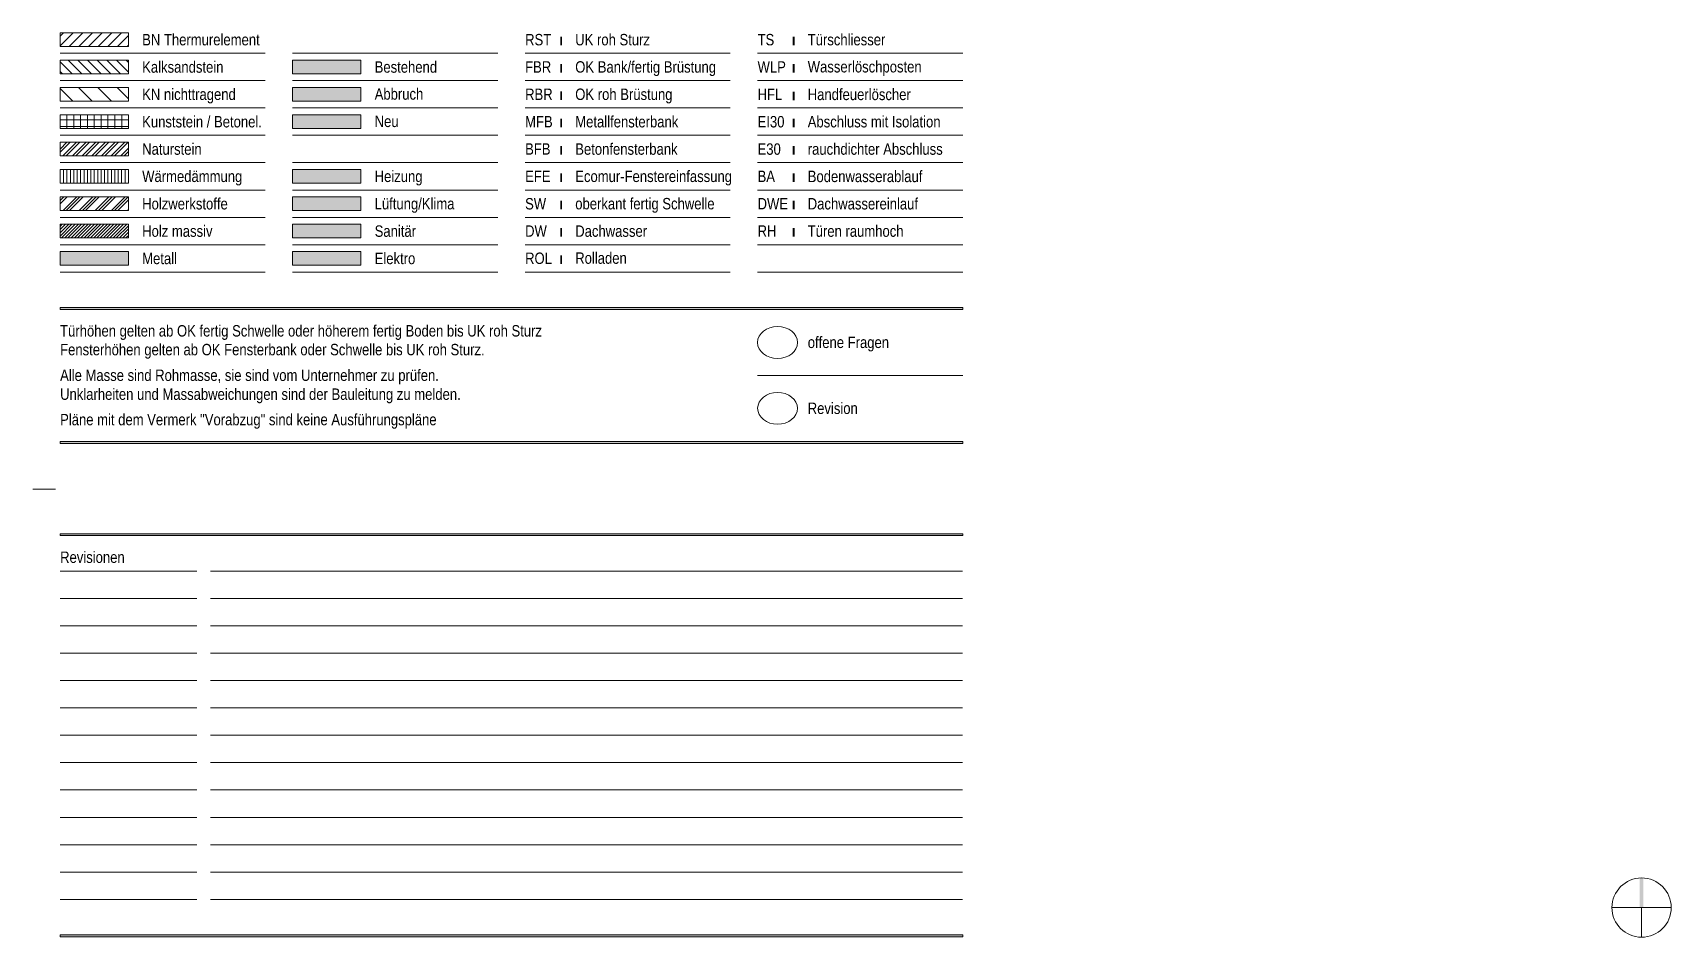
# Model space of a CAD drawing. Header units: metres. Extents: x -163 to 276, y -152 to 153.
# Drawn here: x 275.4037 to 275.7631, y -152.3514 to -152.1529 of the extents above; entities that cross this region are included whole.
import ezdxf

# ---------------------------------------------------------------- set-up
doc = ezdxf.new("R2010")
doc.units = ezdxf.units.M
doc.header["$MEASUREMENT"] = 0
for name, color, linetype in [('800 Plankopf', 7, 'Continuous'), ('P11_Plankopf_Ausführung_AF_4_800 Plankopf', 7, 'Continuous'), ('P11_Plankopf_Ausführung_AF_4_900 Layout Beschriftungen Neu', 7, 'Continuous')]:
    doc.layers.add(name, color=color, linetype=linetype)
doc.styles.add('ERSTELLTER_STIL_1', font='ARIALN.TTF')
doc.styles.add('ERSTELLTER_STIL_2', font='ARIALN.TTF')
doc.linetypes.add('Blase - eng', pattern='A,0,[2,5773_101 Erdgeschoss1.Shx,S=7.97433e-05,R=0,X=-1.28657e-06,Y=0.000244913],-0.01,0', length=0.01)

msp = doc.modelspace()

# ---------------------------------------------------------------- hatches: boundary and pattern name
at = {"layer": '800 Plankopf', "linetype": 'Continuous', "lineweight": 13}
msp.add_hatch(color=7, dxfattribs=at).paths.add_polyline_path([(275.75617, -152.34485), (275.75697, -152.34485), (275.75697, -152.33835), (275.75617, -152.33835)])
at = {"layer": 'P11_Plankopf_Ausführung_AF_4_800 Plankopf', "linetype": 'Continuous', "lineweight": 0, "true_color": 0x000000}
h = msp.add_hatch(dxfattribs=at)
h.set_pattern_fill('Layout___Backstein_0004', color=18, style=0, pattern_type=2)
h.set_pattern_definition([(45, (275.403651, -152.253022), (-0.00106066, 0.00106066), [])])
h.paths.add_polyline_path([(275.42465, -152.15293), (275.40965, -152.15293), (275.40965, -152.15593), (275.42465, -152.15593)])
h = msp.add_hatch(dxfattribs=at)
h.set_pattern_fill('Layout___Kalksandstein_0004', color=18, style=0, pattern_type=2)
h.set_pattern_definition([(315, (275.403651, -152.253022), (0.00106066, 0.00106066), [])])
h.paths.add_polyline_path([(275.42465, -152.15893), (275.40965, -152.15893), (275.40965, -152.16193), (275.42465, -152.16193)])
for points in [[(275.46065, -152.16193), (275.47565, -152.16193), (275.47565, -152.15893), (275.46065, -152.15893)], [(275.42465, -152.20093), (275.40965, -152.20093), (275.40965, -152.20393), (275.42465, -152.20393)], [(275.40965, -152.21323), (275.40965, -152.21363), (275.60765, -152.21363), (275.60765, -152.21323)], [(275.40965, -152.24262), (275.40965, -152.24302), (275.60765, -152.24302), (275.60765, -152.24262)], [(275.40965, -152.26282), (275.40965, -152.26322), (275.60765, -152.26322), (275.60765, -152.26282)], [(275.40965, -152.35085), (275.40965, -152.35125), (275.60765, -152.35125), (275.60765, -152.35085)]]:
    msp.add_hatch(color=18, dxfattribs=at).paths.add_polyline_path(points)
at = {"layer": 'P11_Plankopf_Ausführung_AF_4_800 Plankopf', "linetype": 'Continuous', "lineweight": 13}
h = msp.add_hatch(dxfattribs=at)
h.set_pattern_fill('Layout___Kalksandstein_0004', color=8, style=0, pattern_type=2)
h.set_pattern_definition([(315, (275.415151, -152.1664338), (0.0021213, 0.0021213), [])])
h.paths.add_polyline_path([(275.42465, -152.16493), (275.40965, -152.16493), (275.40965, -152.16793), (275.42465, -152.16793)])
at = {"layer": 'P11_Plankopf_Ausführung_AF_4_800 Plankopf', "linetype": 'Continuous', "lineweight": 13, "true_color": 0xe6d214}
msp.add_hatch(color=52, dxfattribs=at).paths.add_polyline_path([(275.46065, -152.16793), (275.47565, -152.16793), (275.47565, -152.16493), (275.46065, -152.16493)])
at = {"layer": 'P11_Plankopf_Ausführung_AF_4_800 Plankopf', "linetype": 'Continuous', "lineweight": 0, "true_color": 0x000000}
h = msp.add_hatch(dxfattribs=at)
h.set_pattern_fill('Layout___Kunststein__Bet_16', color=18, style=0, pattern_type=2)
h.set_pattern_definition([(0, (275.403651, -152.253022), (0, 0.0015), []), (90, (275.403651, -152.253022), (-0.0015, 0), [])])
h.paths.add_polyline_path([(275.42465, -152.17093), (275.40965, -152.17093), (275.40965, -152.17393), (275.42465, -152.17393)])
at = {"layer": 'P11_Plankopf_Ausführung_AF_4_800 Plankopf', "linetype": 'Continuous', "lineweight": 13}
msp.add_hatch(color=1, dxfattribs=at).paths.add_polyline_path([(275.46065, -152.17393), (275.47565, -152.17393), (275.47565, -152.17093), (275.46065, -152.17093)])
at = {"layer": 'P11_Plankopf_Ausführung_AF_4_800 Plankopf', "linetype": 'Continuous', "lineweight": 0, "true_color": 0x000000}
h = msp.add_hatch(dxfattribs=at)
h.set_pattern_fill('Layout___Naturstein__all_FB', color=18, style=0, pattern_type=2)
h.set_pattern_definition([(45, (275.403651, -152.253022), (-0.00106066, 0.00106066), []), (45, (275.4032974, -152.2526685), (-0.00106066, 0.00106066), [])])
h.paths.add_polyline_path([(275.42465, -152.17693), (275.40965, -152.17693), (275.40965, -152.17993), (275.42465, -152.17993)])
h = msp.add_hatch(dxfattribs=at)
h.set_pattern_fill('Layout___Dämmstoff__allg_23', color=18, style=0, pattern_type=2)
h.set_pattern_definition([(90, (275.40365094, -152.2530221), (-0.00075, 0), [])])
h.paths.add_polyline_path([(275.42465, -152.18293), (275.40965, -152.18293), (275.40965, -152.18593), (275.42465, -152.18593)])
at = {"layer": 'P11_Plankopf_Ausführung_AF_4_800 Plankopf', "linetype": 'Continuous', "lineweight": 13, "true_color": 0xb30000}
msp.add_hatch(color=12, dxfattribs=at).paths.add_polyline_path([(275.46065, -152.18593), (275.47565, -152.18593), (275.47565, -152.18293), (275.46065, -152.18293)])
at = {"layer": 'P11_Plankopf_Ausführung_AF_4_800 Plankopf', "linetype": 'Continuous', "lineweight": 0, "true_color": 0x000000}
h = msp.add_hatch(dxfattribs=at)
h.set_pattern_fill('Layout___Holzwerkstoff_0004', color=18, style=0, pattern_type=2)
h.set_pattern_definition([(45, (275.403651, -152.253022), (-0.00176777, 0.00176777), []), (45, (275.4032974, -152.2526685), (-0.00176777, 0.00176777), []), (45, (275.4029438, -152.252315), (-0.00176777, 0.00176777), [])])
h.paths.add_polyline_path([(275.42465, -152.18893), (275.40965, -152.18893), (275.40965, -152.19193), (275.42465, -152.19193)])
at = {"layer": 'P11_Plankopf_Ausführung_AF_4_800 Plankopf', "linetype": 'Continuous', "lineweight": 13, "true_color": 0x000088}
msp.add_hatch(color=176, dxfattribs=at).paths.add_polyline_path([(275.46065, -152.19193), (275.47565, -152.19193), (275.47565, -152.18893), (275.46065, -152.18893)])
at = {"layer": 'P11_Plankopf_Ausführung_AF_4_800 Plankopf', "linetype": 'Continuous', "lineweight": 0, "true_color": 0x000000}
h = msp.add_hatch(dxfattribs=at)
h.set_pattern_fill('Layout___Holz__massiv_0004', color=18, style=0, pattern_type=2)
h.set_pattern_definition([(45, (275.40365094, -152.25302207), (-0.0003535534, 0.0003535534), [])])
h.paths.add_polyline_path([(275.42465, -152.19493), (275.40965, -152.19493), (275.40965, -152.19793), (275.42465, -152.19793)])
at = {"layer": 'P11_Plankopf_Ausführung_AF_4_800 Plankopf', "linetype": 'Continuous', "lineweight": 13, "true_color": 0x005b00}
msp.add_hatch(color=98, dxfattribs=at).paths.add_polyline_path([(275.46065, -152.19793), (275.47565, -152.19793), (275.47565, -152.19493), (275.46065, -152.19493)])
at = {"layer": 'P11_Plankopf_Ausführung_AF_4_800 Plankopf', "linetype": 'Continuous', "lineweight": 13, "true_color": 0xa8a800}
msp.add_hatch(color=54, dxfattribs=at).paths.add_polyline_path([(275.46065, -152.20393), (275.47565, -152.20393), (275.47565, -152.20093), (275.46065, -152.20093)])

# ---------------------------------------------------------------- linework, layer by layer
at = {"layer": '800 Plankopf', "color": 7, "linetype": 'Continuous', "lineweight": 13}
for p, q in [((275.76307, -152.34485), (275.75007, -152.34485)), ((275.75657, -152.35135), (275.75657, -152.34485))]:
    msp.add_line(p, q, dxfattribs=at)
msp.add_circle((275.75657, -152.34485), 0.0065, dxfattribs=at)
at = {"layer": 'P11_Plankopf_Ausführung_AF_4_800 Plankopf', "color": 7, "linetype": 'Continuous', "lineweight": 13, "ltscale": 1000}
for p, q in [((275.40965, -152.15743), (275.45465, -152.15743)), ((275.46065, -152.15743), (275.50565, -152.15743)), ((275.51165, -152.15743), (275.55665, -152.15743)), ((275.56265, -152.15743), (275.60765, -152.15743)), ((275.40965, -152.16343), (275.45465, -152.16343)), ((275.46065, -152.16343), (275.50565, -152.16343)), ((275.51165, -152.16343), (275.55665, -152.16343)), ((275.56265, -152.16343), (275.60765, -152.16343)), ((275.40965, -152.16943), (275.45465, -152.16943)), ((275.46065, -152.16943), (275.50565, -152.16943)), ((275.51165, -152.16943), (275.55665, -152.16943)), ((275.56265, -152.16943), (275.60765, -152.16943)), ((275.40965, -152.17543), (275.45465, -152.17543)), ((275.46065, -152.17543), (275.50565, -152.17543)), ((275.51165, -152.17543), (275.55665, -152.17543)), ((275.56265, -152.17543), (275.60765, -152.17543)), ((275.40965, -152.18143), (275.45465, -152.18143)), ((275.46065, -152.18143), (275.50565, -152.18143)), ((275.51165, -152.18143), (275.55665, -152.18143)), ((275.56265, -152.18143), (275.60765, -152.18143)), ((275.40965, -152.18743), (275.45465, -152.18743)), ((275.46065, -152.18743), (275.50565, -152.18743)), ((275.51165, -152.18743), (275.55665, -152.18743)), ((275.56265, -152.18743), (275.60765, -152.18743)), ((275.40965, -152.19343), (275.45465, -152.19343)), ((275.46065, -152.19343), (275.50565, -152.19343)), ((275.51165, -152.19343), (275.55665, -152.19343)), ((275.56265, -152.19343), (275.60765, -152.19343)), ((275.40965, -152.19943), (275.45465, -152.19943)), ((275.46065, -152.19943), (275.50565, -152.19943)), ((275.51165, -152.19943), (275.55665, -152.19943)), ((275.56265, -152.19943), (275.60765, -152.19943)), ((275.40965, -152.20543), (275.45465, -152.20543)), ((275.46065, -152.20543), (275.50565, -152.20543)), ((275.51165, -152.20543), (275.55665, -152.20543)), ((275.56265, -152.20543), (275.60765, -152.20543)), ((275.56265, -152.22812), (275.60765, -152.22812)), ((275.40365, -152.25302), (275.40865, -152.25302)), ((275.40965, -152.27105), (275.43963, -152.27105)), ((275.44263, -152.27105), (275.60763, -152.27105)), ((275.40965, -152.27705), (275.43963, -152.27705)), ((275.44263, -152.27705), (275.60763, -152.27705)), ((275.40965, -152.28305), (275.43963, -152.28305)), ((275.44263, -152.28305), (275.60763, -152.28305)), ((275.40965, -152.28905), (275.43963, -152.28905)), ((275.44263, -152.28905), (275.60763, -152.28905)), ((275.40965, -152.29505), (275.43963, -152.29505)), ((275.44263, -152.29505), (275.60763, -152.29505)), ((275.40965, -152.30105), (275.43963, -152.30105)), ((275.44263, -152.30105), (275.60763, -152.30105)), ((275.40965, -152.30705), (275.43963, -152.30705)), ((275.44263, -152.30705), (275.60763, -152.30705)), ((275.40965, -152.31305), (275.43963, -152.31305)), ((275.44263, -152.31305), (275.60763, -152.31305)), ((275.40965, -152.31905), (275.43963, -152.31905)), ((275.44263, -152.31905), (275.60763, -152.31905)), ((275.40965, -152.32505), (275.43963, -152.32505)), ((275.44263, -152.32505), (275.60763, -152.32505)), ((275.40965, -152.33105), (275.43963, -152.33105)), ((275.44263, -152.33105), (275.60763, -152.33105)), ((275.40965, -152.33705), (275.43963, -152.33705)), ((275.44263, -152.33705), (275.60763, -152.33705)), ((275.40965, -152.34305), (275.43963, -152.34305)), ((275.44263, -152.34305), (275.60763, -152.34305))]:
    msp.add_line(p, q, dxfattribs=at)
at = {"layer": 'P11_Plankopf_Ausführung_AF_4_800 Plankopf', "color": 7, "linetype": 'Continuous', "lineweight": 13, "ltscale": 1000, "flags": 128}
for points in [[(275.42465, -152.15293), (275.40965, -152.15293), (275.40965, -152.15593), (275.42465, -152.15593)], [(275.42465, -152.15893), (275.40965, -152.15893), (275.40965, -152.16193), (275.42465, -152.16193)], [(275.46065, -152.16193), (275.47565, -152.16193), (275.47565, -152.15893), (275.46065, -152.15893)], [(275.46065, -152.16793), (275.47565, -152.16793), (275.47565, -152.16493), (275.46065, -152.16493)], [(275.42465, -152.17093), (275.40965, -152.17093), (275.40965, -152.17393), (275.42465, -152.17393)], [(275.46065, -152.17393), (275.47565, -152.17393), (275.47565, -152.17093), (275.46065, -152.17093)], [(275.42465, -152.17693), (275.40965, -152.17693), (275.40965, -152.17993), (275.42465, -152.17993)], [(275.42465, -152.18293), (275.40965, -152.18293), (275.40965, -152.18593), (275.42465, -152.18593)], [(275.46065, -152.18593), (275.47565, -152.18593), (275.47565, -152.18293), (275.46065, -152.18293)], [(275.42465, -152.18893), (275.40965, -152.18893), (275.40965, -152.19193), (275.42465, -152.19193)], [(275.46065, -152.19193), (275.47565, -152.19193), (275.47565, -152.18893), (275.46065, -152.18893)], [(275.42465, -152.19493), (275.40965, -152.19493), (275.40965, -152.19793), (275.42465, -152.19793)], [(275.46065, -152.19793), (275.47565, -152.19793), (275.47565, -152.19493), (275.46065, -152.19493)], [(275.42465, -152.20093), (275.40965, -152.20093), (275.40965, -152.20393), (275.42465, -152.20393)], [(275.46065, -152.20393), (275.47565, -152.20393), (275.47565, -152.20093), (275.46065, -152.20093)], [(275.40965, -152.21323), (275.40965, -152.21363), (275.60765, -152.21363), (275.60765, -152.21323)], [(275.40965, -152.24262), (275.40965, -152.24302), (275.60765, -152.24302), (275.60765, -152.24262)], [(275.40965, -152.26282), (275.40965, -152.26322), (275.60765, -152.26322), (275.60765, -152.26282)], [(275.40965, -152.35085), (275.40965, -152.35125), (275.60765, -152.35125), (275.60765, -152.35085)]]:
    msp.add_lwpolyline(points, close=True, dxfattribs=at)
at = {"layer": 'P11_Plankopf_Ausführung_AF_4_800 Plankopf', "color": 8, "linetype": 'Continuous', "lineweight": 13, "ltscale": 1000, "flags": 128}
msp.add_lwpolyline([(275.42465, -152.16493), (275.40965, -152.16493), (275.40965, -152.16793), (275.42465, -152.16793)], close=True, dxfattribs=at)
at = {"layer": 'P11_Plankopf_Ausführung_AF_4_900 Layout Beschriftungen Neu', "color": 1, "linetype": 'Continuous', "lineweight": 13, "ltscale": 1000}
msp.add_ellipse((275.56703, -152.22088), major_axis=(0.00438, 0), ratio=0.8, dxfattribs=at)
at = {"layer": 'P11_Plankopf_Ausführung_AF_4_900 Layout Beschriftungen Neu', "color": 1, "linetype": 'Blase - eng', "lineweight": 13, "ltscale": 1000}
msp.add_ellipse((275.56703, -152.23532), major_axis=(0.00437, 0), ratio=0.8, dxfattribs=at)

# ---------------------------------------------------------------- texts
at = {"layer": 'P11_Plankopf_Ausführung_AF_4_800 Plankopf', "color": 7, "linetype": 'Continuous', "lineweight": 13, "char_height": 0.0025}
for s, insert, attachment_point, style in [('\\A1;{\\pql;\\fArial Narrow|b0|i0|c0|p0;\\W1.000000;B\\fArial Narrow|b0|i0|c0|p0;\\W1.000000;N\\fArial Narrow|b0|i0|c0|p0;\\W1.000000; Thermurel\\fArial Narrow|b0|i0|c0|p0;\\W1.000000;ement}', (275.42765, -152.15573), 7, 'ERSTELLTER_STIL_2'), ('\\A1;{\\pql;\\pt0.00749799;\\fArial Narrow|b0|i0|c0|p0;\\W1.000000;RST}', (275.51165, -152.15573), 7, 'ERSTELLTER_STIL_2'), ('\\A1;{\\pql;\\pt0.00749781;\\fArial Narrow|b1|i0|c0|p0;\\W1.000000;ı}', (275.51915, -152.15568), 7, 'ERSTELLTER_STIL_1'), ('\\A1;{\\pql;\\fArial Narrow|b0|i0|c0|p0;\\W1.000000;UK roh Sturz}', (275.52265, -152.15573), 7, 'ERSTELLTER_STIL_2'), ('\\A1;{\\pql;\\pt0.00750237;\\fArial Narrow|b0|i0|c0|p0;\\W1.000000;TS}', (275.56265, -152.15573), 7, 'ERSTELLTER_STIL_2'), ('\\A1;{\\pql;\\pt0.00749781;\\fArial Narrow|b1|i0|c0|p0;\\W1.000000;ı}', (275.57015, -152.15568), 7, 'ERSTELLTER_STIL_1'), ('\\A1;{\\pql;\\fArial Narrow|b0|i0|c0|p0;\\W1.000000;Türschliesser}', (275.57365, -152.15573), 7, 'ERSTELLTER_STIL_2'), ('\\A1;{\\pql;\\fArial Narrow|b0|i0|c0|p0;\\W1.000000;Kalksandstein}', (275.42765, -152.16173), 7, 'ERSTELLTER_STIL_2'), ('\\A1;{\\pql;\\fArial Narrow|b0|i0|c0|p0;\\W1.000000;Bestehend}', (275.47865, -152.16173), 7, 'ERSTELLTER_STIL_2'), ('\\A1;{\\pql;\\pt0.00749799;\\fArial Narrow|b0|i0|c0|p0;\\W1.000000;FBR}', (275.51165, -152.16168), 7, 'ERSTELLTER_STIL_2'), ('\\A1;{\\pql;\\pt0.00749781;\\fArial Narrow|b1|i0|c0|p0;\\W1.000000;ı}', (275.51915, -152.16168), 7, 'ERSTELLTER_STIL_1'), ('\\A1;{\\pql;\\fArial Narrow|b0|i0|c0|p0;\\W1.000000;OK Bank/fertig Brüstung}', (275.52265, -152.16243), 7, 'ERSTELLTER_STIL_2'), ('\\A1;{\\pql;\\pt0.00750237;\\fArial Narrow|b0|i0|c0|p0;\\W1.000000;WLP}', (275.56265, -152.16168), 7, 'ERSTELLTER_STIL_2'), ('\\A1;{\\pql;\\pt0.00749781;\\fArial Narrow|b1|i0|c0|p0;\\W1.000000;ı}', (275.57015, -152.16172), 7, 'ERSTELLTER_STIL_1'), ('\\A1;{\\pql;\\fArial Narrow|b0|i0|c0|p0;\\W1.000000;Wasserlöschposten}', (275.57365, -152.16239), 7, 'ERSTELLTER_STIL_2'), ('\\A1;{\\pql;\\fArial Narrow|b0|i0|c0|p0;\\W1.000000;K\\fArial Narrow|b0|i0|c0|p0;\\W1.000000;N\\fArial Narrow|b0|i0|c0|p0;\\W1.000000; nichttrag\\fArial Narrow|b0|i0|c0|p0;\\W1.000000;end}', (275.42765, -152.16843), 7, 'ERSTELLTER_STIL_2'), ('\\A1;{\\pql;\\fArial Narrow|b0|i0|c0|p0;\\W1.000000;Abbruch}', (275.47865, -152.16765), 7, 'ERSTELLTER_STIL_2'), ('\\A1;{\\pql;\\pt0.00749799;\\fArial Narrow|b0|i0|c0|p0;\\W1.000000;RBR}', (275.51165, -152.16768), 7, 'ERSTELLTER_STIL_2'), ('\\A1;{\\pql;\\pt0.00749781;\\fArial Narrow|b1|i0|c0|p0;\\W1.000000;ı}', (275.51915, -152.16768), 7, 'ERSTELLTER_STIL_1'), ('\\A1;{\\pql;\\fArial Narrow|b0|i0|c0|p0;\\W1.000000;OK roh Brüstung}', (275.52265, -152.16843), 7, 'ERSTELLTER_STIL_2'), ('\\A1;{\\pql;\\pt0.00749689;\\fArial Narrow|b0|i0|c0|p0;\\W1.000000;HFL}', (275.56265, -152.1677), 7, 'ERSTELLTER_STIL_2'), ('\\A1;{\\pql;\\pt0.00749781;\\fArial Narrow|b1|i0|c0|p0;\\W1.000000;ı}', (275.57015, -152.16774), 7, 'ERSTELLTER_STIL_1'), ('\\A1;{\\pql;\\fArial Narrow|b0|i0|c0|p0;\\W1.000000;Handfeuerlöscher}', (275.57365, -152.16774), 7, 'ERSTELLTER_STIL_2'), ('\\A1;{\\pql;\\fArial Narrow|b0|i0|c0|p0;\\W1.000000;Kunststein / Betonel.}', (275.42765, -152.17373), 7, 'ERSTELLTER_STIL_2'), ('\\A1;{\\pql;\\fArial Narrow|b0|i0|c0|p0;\\W1.000000;Neu}', (275.47865, -152.17365), 7, 'ERSTELLTER_STIL_2'), ('\\A1;{\\pql;\\pt0.00749799;\\fArial Narrow|b0|i0|c0|p0;\\W1.000000;MFB}', (275.51165, -152.17368), 7, 'ERSTELLTER_STIL_2'), ('\\A1;{\\pql;\\pt0.00749781;\\fArial Narrow|b1|i0|c0|p0;\\W1.000000;ı}', (275.51915, -152.17368), 7, 'ERSTELLTER_STIL_1'), ('\\A1;{\\pql;\\fArial Narrow|b0|i0|c0|p0;\\W1.000000;Metallfensterbank}', (275.52265, -152.17373), 7, 'ERSTELLTER_STIL_2'), ('\\A1;{\\pql;\\pt0.00749689;\\fArial Narrow|b0|i0|c0|p0;\\W1.000000;EI30}', (275.56265, -152.17373), 7, 'ERSTELLTER_STIL_2'), ('\\A1;{\\pql;\\pt0.00749781;\\fArial Narrow|b1|i0|c0|p0;\\W1.000000;ı}', (275.57015, -152.17368), 7, 'ERSTELLTER_STIL_1'), ('\\A1;{\\pql;\\fArial Narrow|b0|i0|c0|p0;\\W1.000000;Abschluss mit Isolation}', (275.57365, -152.17373), 7, 'ERSTELLTER_STIL_2'), ('\\A1;{\\pql;\\fArial Narrow|b0|i0|c0|p0;\\W1.000000;Naturstein}', (275.42765, -152.17973), 7, 'ERSTELLTER_STIL_2'), ('\\A1;{\\pql;\\pt0.00749799;\\fArial Narrow|b0|i0|c0|p0;\\W1.000000;BFB}', (275.51165, -152.17968), 7, 'ERSTELLTER_STIL_2'), ('\\A1;{\\pql;\\pt0.00749781;\\fArial Narrow|b1|i0|c0|p0;\\W1.000000;ı}', (275.51915, -152.17968), 7, 'ERSTELLTER_STIL_1'), ('\\A1;{\\pql;\\fArial Narrow|b0|i0|c0|p0;\\W1.000000;Betonfensterbank}', (275.52265, -152.17973), 7, 'ERSTELLTER_STIL_2'), ('\\A1;{\\pql;\\pt0.00750237;\\fArial Narrow|b0|i0|c0|p0;\\W1.000000;E30}', (275.56265, -152.17973), 7, 'ERSTELLTER_STIL_2'), ('\\A1;{\\pql;\\pt0.00749781;\\fArial Narrow|b1|i0|c0|p0;\\W1.000000;ı}', (275.57015, -152.17968), 7, 'ERSTELLTER_STIL_1'), ('\\A1;{\\pql;\\fArial Narrow|b0|i0|c0|p0;\\W1.000000;rauchdichter Abschluss}', (275.57365, -152.17973), 7, 'ERSTELLTER_STIL_2'), ('\\A1;{\\pql;\\fArial Narrow|b0|i0|c0|p0;\\W1.000000;Wärmedämmung}', (275.42765, -152.18643), 7, 'ERSTELLTER_STIL_2'), ('\\A1;{\\pql;\\fArial Narrow|b0|i0|c0|p0;\\W1.000000;Heizung}', (275.47865, -152.18643), 7, 'ERSTELLTER_STIL_2'), ('\\A1;{\\pql;\\pt0.00749799;\\fArial Narrow|b0|i0|c0|p0;\\W1.000000;E\\fArial Narrow|b0|i0|c0|p0;\\W1.000000;F\\fArial Narrow|b0|i0|c0|p0;\\W1.000000;E}', (275.51165, -152.18568), 7, 'ERSTELLTER_STIL_2'), ('\\A1;{\\pql;\\pt0.00749781;\\fArial Narrow|b1|i0|c0|p0;\\W1.000000;ı}', (275.51915, -152.18568), 7, 'ERSTELLTER_STIL_1'), ('\\A1;{\\pql;\\fArial Narrow|b0|i0|c0|p0;\\W1.000000;Ecomur-Fenstereinfassung}', (275.52265, -152.18643), 7, 'ERSTELLTER_STIL_2'), ('\\A1;{\\pql;\\pt0.00750237;\\fArial Narrow|b0|i0|c0|p0;\\W1.000000;BA}', (275.56265, -152.18568), 7, 'ERSTELLTER_STIL_2'), ('\\A1;{\\pql;\\pt0.00749781;\\fArial Narrow|b1|i0|c0|p0;\\W1.000000;ı}', (275.57015, -152.18568), 7, 'ERSTELLTER_STIL_1'), ('\\A1;{\\pql;\\fArial Narrow|b0|i0|c0|p0;\\W1.000000;Bodenwasserablauf}', (275.57365, -152.18573), 7, 'ERSTELLTER_STIL_2'), ('\\A1;{\\pql;\\fArial Narrow|b0|i0|c0|p0;\\W1.000000;Holzwerkstoffe}', (275.42765, -152.19173), 7, 'ERSTELLTER_STIL_2'), ('\\A1;{\\pql;\\fArial Narrow|b0|i0|c0|p0;\\W1.000000;Lüftung/Klima}', (275.47865, -152.19243), 7, 'ERSTELLTER_STIL_2'), ('\\A1;{\\pql;\\pt0.00749799;\\fArial Narrow|b0|i0|c0|p0;\\W1.000000;SW}', (275.51165, -152.19173), 7, 'ERSTELLTER_STIL_2'), ('\\A1;{\\pql;\\pt0.00749781;\\fArial Narrow|b1|i0|c0|p0;\\W1.000000;ı}', (275.51915, -152.19168), 7, 'ERSTELLTER_STIL_1'), ('\\A1;{\\pql;\\fArial Narrow|b0|i0|c0|p0;\\W1.000000;oberkant fertig Schwelle}', (275.52265, -152.19243), 7, 'ERSTELLTER_STIL_2'), ('\\A1;{\\pql;\\pt0.00750237;\\fArial Narrow|b0|i0|c0|p0;\\W1.000000;D\\fArial Narrow|b0|i0|c0|p0;\\W1.000000;W\\fArial Narrow|b0|i0|c0|p0;\\W1.000000;E}', (275.56265, -152.19168), 7, 'ERSTELLTER_STIL_2'), ('\\A1;{\\pql;\\pt0.00749781;\\fArial Narrow|b1|i0|c0|p0;\\W1.000000;ı}', (275.57015, -152.19168), 7, 'ERSTELLTER_STIL_1'), ('\\A1;{\\pql;\\fArial Narrow|b0|i0|c0|p0;\\W1.000000;Dachwassereinlauf}', (275.57365, -152.19173), 7, 'ERSTELLTER_STIL_2'), ('\\A1;{\\pql;\\fArial Narrow|b0|i0|c0|p0;\\W1.000000;Holz massiv}', (275.42765, -152.19773), 7, 'ERSTELLTER_STIL_2'), ('\\A1;{\\pql;\\fArial Narrow|b0|i0|c0|p0;\\W1.000000;Sanitär}', (275.47865, -152.19773), 7, 'ERSTELLTER_STIL_2'), ('\\A1;{\\pql;\\pt0.00750237;\\fArial Narrow|b0|i0|c0|p0;\\W1.000000;DW}', (275.51165, -152.19768), 7, 'ERSTELLTER_STIL_2'), ('\\A1;{\\pql;\\pt0.00749781;\\fArial Narrow|b1|i0|c0|p0;\\W1.000000;ı}', (275.51915, -152.19768), 7, 'ERSTELLTER_STIL_1'), ('\\A1;{\\pql;\\fArial Narrow|b0|i0|c0|p0;\\W1.000000;Dachwasser}', (275.52265, -152.19773), 7, 'ERSTELLTER_STIL_2'), ('\\A1;{\\pql;\\pt0.00750237;\\fArial Narrow|b0|i0|c0|p0;\\W1.000000;RH}', (275.56265, -152.19768), 7, 'ERSTELLTER_STIL_2'), ('\\A1;{\\pql;\\pt0.00749781;\\fArial Narrow|b1|i0|c0|p0;\\W1.000000;ı}', (275.57015, -152.19768), 7, 'ERSTELLTER_STIL_1'), ('\\A1;{\\pql;\\fArial Narrow|b0|i0|c0|p0;\\W1.000000;Türen raumhoch}', (275.57365, -152.19773), 7, 'ERSTELLTER_STIL_2'), ('\\A1;{\\pql;\\fArial Narrow|b0|i0|c0|p0;\\W1.000000;Metall}', (275.42765, -152.20373), 7, 'ERSTELLTER_STIL_2'), ('\\A1;{\\pql;\\fArial Narrow|b0|i0|c0|p0;\\W1.000000;Elektro}', (275.47865, -152.20373), 7, 'ERSTELLTER_STIL_2'), ('\\A1;{\\pql;\\pt0.00750123;\\fArial Narrow|b0|i0|c0|p0;\\W1.000000;ROL}', (275.51165, -152.20369), 7, 'ERSTELLTER_STIL_2'), ('\\A1;{\\pql;\\pt0.00749781;\\fArial Narrow|b1|i0|c0|p0;\\W1.000000;ı}', (275.51915, -152.20368), 7, 'ERSTELLTER_STIL_1'), ('\\A1;{\\pql;\\fArial Narrow|b0|i0|c0|p0;\\W1.000000;Rolladen}', (275.52265, -152.20365), 7, 'ERSTELLTER_STIL_2'), ('\\A1;{\\pql;\\fArial Narrow|b0|i0|c0|p0;\\W1.000000;offene Fragen}', (275.57365, -152.22122), 4, 'ERSTELLTER_STIL_2'), ('\\A1;{\\pql;\\fArial Narrow|b0|i0|c0|p0;\\W1.000000;Revision}', (275.57365, -152.23533), 4, 'ERSTELLTER_STIL_2'), ('\\A1;{\\pql;\\fArial Narrow|b0|i0|c0|p0;\\W1.000000;Pläne mit dem Vermerk "Vorabzug" sind keine Ausführungspläne}', (275.40965, -152.23654), 1, 'ERSTELLTER_STIL_2'), ('\\A1;{\\pql;\\fArial Narrow|b0|i0|c0|p0;\\W1.000000;Revisionen}', (275.40965, -152.26927), 7, 'ERSTELLTER_STIL_2')]:
    msp.add_mtext(s, dxfattribs=dict(at, insert=insert, attachment_point=attachment_point, style=style))
at = {"layer": 'P11_Plankopf_Ausführung_AF_4_800 Plankopf', "color": 7, "linetype": 'Continuous', "lineweight": 13, "char_height": 0.0025, "attachment_point": 1, "style": 'ERSTELLTER_STIL_2'}
for s, insert, line_spacing_factor in [('\\A1;{\\pql;\\fArial Narrow|b0|i0|c0|p0;\\W1.000000;Türhöhen gelten ab OK fertig Schwelle oder höherem fertig Boden bis UK roh Sturz\\P\\pql;\\fArial Narrow|b0|i0|c0|p0;\\W1.000000;Fensterhöhen gelten ab OK Fensterbank oder Schwelle bis UK roh Sturz. }', (275.40965, -152.21707), 0.987211), ('\\A1;{\\pql;\\fArial Narrow|b0|i0|c0|p0;\\W1.000000;Alle Masse sind Rohmasse, sie sind vom Unternehmer zu prüfen.\\P\\pql;\\fArial Narrow|b0|i0|c0|p0;\\W1.000000;Unklarheiten und Massabweichungen sind der Bauleitung zu melden.}', (275.40965, -152.22681), 0.996968)]:
    msp.add_mtext(s, dxfattribs=dict(at, insert=insert, line_spacing_factor=line_spacing_factor))

doc.saveas('drawing.dxf')
